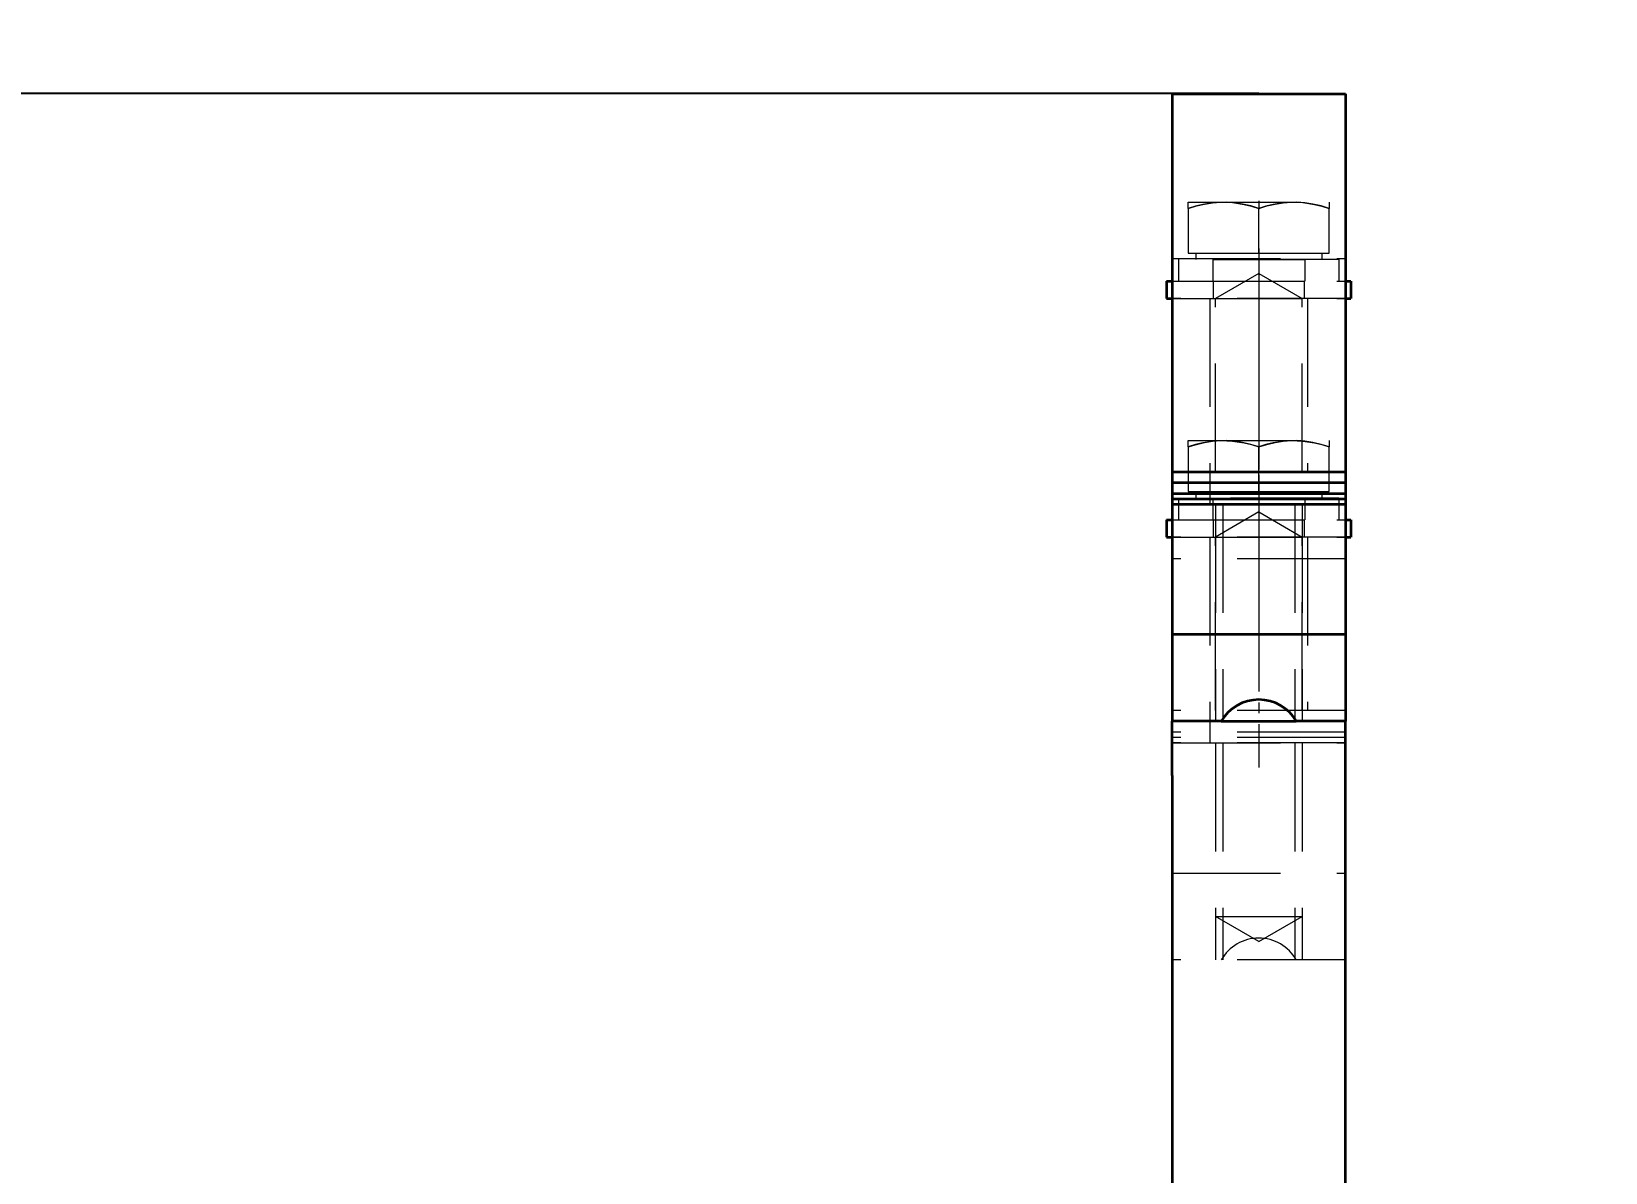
# Model space of a CAD drawing. Header units: millimetres. Extents: x 5606 to 13175, y -3239 to -2051.
# Drawn here: x 6370.7 to 6516, y -2365.4 to -2260.1 of the extents above; entities that cross this region are included whole.
import ezdxf

# ---------------------------------------------------------------- set-up
doc = ezdxf.new("R2010")
doc.units = ezdxf.units.MM
doc.linetypes.add('CENTER-HOKUTO', pattern=[23, 20, -1, 1, -1])
doc.linetypes.add('HIDDEN-HOKUTO', pattern=[3.8, 2.5, -1.3])
doc.layers.add('AM_7', color=2, linetype='CENTER-HOKUTO', lineweight=30)
doc.layers.add('AM_HID', color=1, linetype='HIDDEN-HOKUTO', lineweight=25)
doc.layers.add('word_dim', color=253, linetype='Continuous')
doc.styles.get("Standard").update_dxf_attribs({"font": 'romans.shx', "bigfont": 'bigfont.shx'})
doc.dimstyles.new('RS1-4', dxfattribs={"dimscale": 4, "dimtxt": 3.5, "dimasz": 3, "dimexe": 1, "dimexo": 0, "dimgap": 1, "dimtad": 3, "dimdsep": 46, "dimtxsty": 'Standard', "dimblk1": 'OPEN', "dimblk2": 'OPEN', "dimsah": 1, "dimcen": 0, "dimclrd": 256, "dimclre": 256, "dimclrt": 3, "dimadec": 0, "dimazin": 0, "dimtfac": 1, "dimtmove": 0, "dimatfit": 3, "dimldrblk": 'OPEN', "dimfxl": 0, "dimtolj": 1, "dimtzin": 0, "dimarcsym": 0})

# ---------------------------------------------------------------- blocks, each defined once
blk = doc.blocks.new('_Open')
at = {"color": 0, "lineweight": -2}
for p, q in [((-1, 0.167), (0, 0)), ((-1, -0.167), (0, 0)), ((0, 0), (-1, 0))]:
    blk.add_line(p, q, dxfattribs=at)
blk = doc.blocks.new('*D266')
at = {"layer": 'DEFPOINTS', "color": 0, "linetype": 'Continuous', "ltscale": 2}
for p in [(6610.31, -2218.94), (6610.31, -2336.64), (6330.98, -2565.28)]:
    blk.add_point(p, dxfattribs=at)
at = {"layer": 'word_dim', "linetype": 'Continuous', "lineweight": -2, "ltscale": 2}
for p, q in [((6330.98, -2565.28), (6330.98, -2214.94)), ((6610.31, -2336.64), (6610.31, -2214.94)), ((6342.98, -2218.94), (6598.31, -2218.94))]:
    blk.add_line(p, q, dxfattribs=at)
at = {"layer": 'word_dim', "linetype": 'Continuous', "lineweight": -2, "ltscale": 2, "xscale": 12, "yscale": 12, "zscale": 12, "rotation": 180}
blk.add_blockref('_Open', (6330.98, -2218.94), dxfattribs=at)
at = {"layer": 'word_dim', "linetype": 'Continuous', "lineweight": -2, "ltscale": 2, "xscale": 12, "yscale": 12, "zscale": 12}
blk.add_blockref('_Open', (6610.31, -2218.94), dxfattribs=at)
at = {"layer": 'word_dim', "color": 3, "linetype": 'Continuous', "ltscale": 2, "insert": (6470.65, -2207.94), "char_height": 14, "attachment_point": 5}
blk.add_mtext('\\A1;279.33', dxfattribs=at)
blk = doc.blocks.new('*D267')
at = {"layer": 'DEFPOINTS', "color": 0, "linetype": 'Continuous', "ltscale": 2}
for p in [(6483.98, -2265.88), (6267.29, -2572.78), (6445, -2572.78)]:
    blk.add_point(p, dxfattribs=at)
at = {"layer": 'word_dim', "linetype": 'Continuous', "lineweight": -2, "ltscale": 2}
for p, q in [((6483.98, -2265.88), (6263.29, -2265.88)), ((6267.29, -2277.88), (6267.29, -2560.78)), ((6445, -2572.78), (6263.29, -2572.78))]:
    blk.add_line(p, q, dxfattribs=at)
at = {"layer": 'word_dim', "linetype": 'Continuous', "lineweight": -2, "ltscale": 2, "xscale": 12, "yscale": 12, "zscale": 12}
for p, rotation in [((6267.29, -2265.88), 90), ((6267.29, -2572.78), 270)]:
    blk.add_blockref('_Open', p, dxfattribs=dict(at, rotation=rotation))
at = {"layer": 'word_dim', "color": 3, "linetype": 'Continuous', "ltscale": 2, "insert": (6256.29, -2419.33), "char_height": 14, "attachment_point": 5, "rotation": 90}
blk.add_mtext('\\A1;306.9', dxfattribs=at)

msp = doc.modelspace()

# ---------------------------------------------------------------- linework, layer by layer
at = {"color": 7, "lineweight": 35, "ltscale": 0.4}
for p, q in [((6475.982, -2265.883), (6491.982, -2265.883)), ((6491.982, -2300.784), (6475.982, -2300.784)), ((6491.982, -2300.784), (6475.982, -2300.784)), ((6491.982, -2301.784), (6475.982, -2301.784)), ((6491.982, -2301.784), (6475.982, -2301.784)), ((6491.982, -2302.784), (6475.982, -2302.784)), ((6491.982, -2302.784), (6475.982, -2302.784)), ((6491.982, -2303.284), (6475.982, -2303.284)), ((6491.982, -2303.284), (6475.982, -2303.284)), ((6491.982, -2303.784), (6475.982, -2303.784)), ((6491.982, -2303.784), (6475.982, -2303.784)), ((6491.982, -2315.784), (6475.982, -2315.784))]:
    msp.add_line(p, q, dxfattribs=at)
at = {"color": 7, "lineweight": 35}
for p, q in [((6475.982, -2265.883), (6475.982, -2300.784)), ((6491.982, -2265.883), (6491.982, -2300.784)), ((6475.982, -2328.784), (6475.982, -2385.911)), ((6491.982, -2385.911), (6491.982, -2328.784))]:
    msp.add_line(p, q, dxfattribs=at)
at = {"color": 7, "lineweight": 35, "ltscale": 0.012515}
for p, q in [((6475.482, -2283.184), (6475.983, -2283.184)), ((6491.982, -2283.184), (6492.482, -2283.184)), ((6475.482, -2284.784), (6475.983, -2284.784)), ((6491.982, -2284.784), (6492.482, -2284.784)), ((6475.482, -2305.184), (6475.983, -2305.184)), ((6491.982, -2305.184), (6492.482, -2305.184)), ((6475.482, -2306.784), (6475.983, -2306.784)), ((6491.982, -2306.784), (6492.482, -2306.784))]:
    msp.add_line(p, q, dxfattribs=at)
at = {"color": 7, "lineweight": 35, "ltscale": 0.039999}
for p, q in [((6475.482, -2283.184), (6475.482, -2284.784)), ((6492.482, -2283.184), (6492.482, -2284.784)), ((6475.482, -2305.184), (6475.482, -2306.784)), ((6492.482, -2305.184), (6492.482, -2306.784))]:
    msp.add_line(p, q, dxfattribs=at)
at = {"color": 7, "lineweight": 35, "ltscale": 0.025}
for p, q in [((6475.982, -2300.784), (6475.982, -2301.784)), ((6491.982, -2300.784), (6491.982, -2301.784)), ((6475.982, -2301.784), (6475.982, -2302.784)), ((6491.982, -2301.784), (6491.982, -2302.784))]:
    msp.add_line(p, q, dxfattribs=at)
at = {"color": 7, "lineweight": 35, "ltscale": 0.0125}
for p, q in [((6475.982, -2302.784), (6475.982, -2303.284)), ((6475.982, -2303.284), (6475.982, -2303.784)), ((6491.982, -2302.784), (6491.982, -2303.284)), ((6491.982, -2303.284), (6491.982, -2303.784))]:
    msp.add_line(p, q, dxfattribs=at)
at = {"color": 7, "lineweight": 35, "ltscale": 0.3}
for p, q in [((6475.982, -2303.784), (6475.982, -2315.784)), ((6491.982, -2303.784), (6491.982, -2315.784))]:
    msp.add_line(p, q, dxfattribs=at)
at = {"color": 7, "lineweight": 35, "ltscale": 0.2}
for p, q in [((6475.982, -2315.784), (6475.982, -2323.784)), ((6491.982, -2315.784), (6491.982, -2323.784))]:
    msp.add_line(p, q, dxfattribs=at)
at = {"color": 7, "lineweight": 35, "ltscale": 0.125}
for p, q in [((6475.982, -2328.784), (6475.982, -2323.784)), ((6491.982, -2328.784), (6491.982, -2323.784))]:
    msp.add_line(p, q, dxfattribs=at)
at = {"color": 7, "lineweight": 35, "ltscale": 0.113397}
for p, q in [((6480.518, -2323.784), (6475.982, -2323.784)), ((6491.982, -2323.784), (6487.447, -2323.784))]:
    msp.add_line(p, q, dxfattribs=at)
at = {"color": 7, "lineweight": 35, "ltscale": 0.173209}
msp.add_line((6480.518, -2323.784), (6487.447, -2323.784), dxfattribs=at)
at = {"color": 7, "lineweight": 35}
msp.add_arc((6483.982, -2325.784), 4, 30.00139, 149.99814, dxfattribs=at)
at = {"layer": 'AM_7', "color": 2, "lineweight": 13}
for p, q in [((6483.982, -2275.757), (6483.982, -2276.53)), ((6483.982, -2280.163), (6483.982, -2285.204)), ((6483.982, -2280.543), (6483.982, -2303.715)), ((6483.982, -2297.757), (6483.982, -2298.53)), ((6483.982, -2301.033), (6483.982, -2328.034)), ((6483.982, -2301.643), (6483.982, -2303.324)), ((6483.982, -2302.163), (6483.982, -2307.204))]:
    msp.add_line(p, q, dxfattribs=at)
at = {"layer": 'AM_HID', "color": 1, "lineweight": 13, "ltscale": 4}
for p, q in [((6477.482, -2276.465), (6477.482, -2275.883)), ((6477.482, -2275.883), (6490.482, -2275.883)), ((6490.482, -2275.883), (6490.482, -2276.465)), ((6477.482, -2276.465), (6477.482, -2280.583)), ((6483.982, -2280.583), (6483.982, -2276.465)), ((6483.982, -2280.583), (6483.982, -2276.465)), ((6490.482, -2280.583), (6490.482, -2276.465)), ((6475.982, -2281.083), (6491.982, -2281.083)), ((6491.382, -2281.184), (6476.582, -2281.184)), ((6476.582, -2281.184), (6476.582, -2283.184)), ((6477.482, -2280.583), (6483.982, -2280.583)), ((6478.167, -2280.583), (6478.167, -2281.184)), ((6479.732, -2281.184), (6479.732, -2283.184)), ((6479.732, -2281.184), (6488.232, -2281.184)), ((6483.982, -2280.583), (6490.482, -2280.583)), ((6488.232, -2281.184), (6488.232, -2283.184)), ((6489.797, -2280.583), (6489.797, -2281.184)), ((6491.382, -2281.184), (6491.382, -2283.184)), ((6475.983, -2283.184), (6491.982, -2283.184)), ((6479.732, -2283.184), (6488.232, -2283.184)), ((6479.782, -2283.184), (6479.782, -2284.784)), ((6483.982, -2282.474), (6479.982, -2284.784)), ((6483.982, -2282.474), (6487.982, -2284.784)), ((6488.182, -2283.184), (6488.182, -2284.784)), ((6491.982, -2284.784), (6475.982, -2284.784)), ((6475.983, -2284.784), (6491.982, -2284.784)), ((6479.482, -2284.784), (6479.482, -2300.784)), ((6479.982, -2284.784), (6487.493, -2284.784)), ((6479.982, -2300.784), (6479.982, -2284.784)), ((6479.982, -2300.784), (6479.982, -2284.784)), ((6480.472, -2284.784), (6487.982, -2284.784)), ((6487.982, -2300.784), (6487.982, -2284.784)), ((6487.982, -2300.784), (6487.982, -2284.784)), ((6488.482, -2284.784), (6488.482, -2300.784)), ((6477.482, -2298.465), (6477.482, -2297.883)), ((6477.482, -2297.883), (6490.482, -2297.883)), ((6490.482, -2297.883), (6490.482, -2298.465)), ((6477.482, -2298.465), (6477.482, -2302.583)), ((6483.982, -2302.583), (6483.982, -2298.465)), ((6483.982, -2302.583), (6483.982, -2298.465)), ((6490.482, -2302.583), (6490.482, -2298.465)), ((6479.482, -2300.784), (6479.482, -2301.784)), ((6479.482, -2300.784), (6479.482, -2301.784)), ((6479.482, -2300.784), (6479.482, -2301.784)), ((6479.482, -2301.784), (6479.482, -2302.784)), ((6479.482, -2301.784), (6479.482, -2302.784)), ((6479.482, -2301.784), (6479.482, -2302.784)), ((6491.382, -2303.184), (6476.582, -2303.184)), ((6476.582, -2303.184), (6476.582, -2305.184)), ((6477.482, -2302.583), (6483.982, -2302.583)), ((6478.167, -2302.583), (6478.167, -2303.184)), ((6479.482, -2302.784), (6479.482, -2303.284)), ((6479.482, -2302.784), (6479.482, -2303.284)), ((6479.482, -2302.784), (6479.482, -2303.284)), ((6479.482, -2303.284), (6479.482, -2303.784)), ((6479.482, -2303.284), (6479.482, -2303.784)), ((6479.482, -2303.284), (6479.482, -2303.784)), ((6479.732, -2303.184), (6479.732, -2305.184)), ((6479.732, -2303.184), (6488.232, -2303.184)), ((6483.982, -2302.583), (6490.482, -2302.583)), ((6488.232, -2303.184), (6488.232, -2305.184)), ((6489.797, -2302.583), (6489.797, -2303.184)), ((6491.382, -2303.184), (6491.382, -2305.184)), ((6475.983, -2305.184), (6491.982, -2305.184)), ((6479.732, -2305.184), (6488.232, -2305.184)), ((6479.782, -2305.184), (6479.782, -2306.784)), ((6479.982, -2303.784), (6479.982, -2323.784)), ((6479.982, -2303.784), (6479.982, -2323.784)), ((6483.982, -2304.474), (6479.982, -2306.784)), ((6480.659, -2303.784), (6480.659, -2323.784)), ((6483.982, -2304.474), (6487.982, -2306.784)), ((6487.306, -2303.784), (6487.306, -2323.784)), ((6487.982, -2303.784), (6487.982, -2323.784)), ((6487.982, -2303.784), (6487.982, -2323.784)), ((6488.182, -2305.184), (6488.182, -2306.784)), ((6491.982, -2306.784), (6475.982, -2306.784)), ((6475.983, -2306.784), (6491.982, -2306.784)), ((6479.482, -2306.784), (6479.482, -2322.784)), ((6479.982, -2306.784), (6487.493, -2306.784)), ((6479.982, -2322.784), (6479.982, -2306.784)), ((6479.982, -2322.784), (6479.982, -2306.784)), ((6480.472, -2306.784), (6487.982, -2306.784)), ((6487.982, -2322.784), (6487.982, -2306.784)), ((6487.982, -2322.784), (6487.982, -2306.784)), ((6488.482, -2306.784), (6488.482, -2322.784)), ((6491.982, -2308.784), (6475.982, -2308.784)), ((6491.982, -2322.784), (6475.982, -2322.784)), ((6491.982, -2322.784), (6475.982, -2322.784)), ((6479.482, -2322.784), (6479.482, -2323.784)), ((6479.482, -2322.784), (6479.482, -2323.784)), ((6479.482, -2322.784), (6479.482, -2323.784)), ((6479.482, -2323.784), (6479.482, -2324.784)), ((6479.482, -2323.784), (6479.482, -2324.784)), ((6479.482, -2323.784), (6479.482, -2324.784)), ((6487.447, -2323.784), (6487.527, -2323.784)), ((6491.982, -2324.784), (6475.982, -2324.784)), ((6491.982, -2324.784), (6475.982, -2324.784)), ((6491.982, -2325.284), (6475.982, -2325.284)), ((6491.982, -2325.284), (6475.982, -2325.284)), ((6479.482, -2324.784), (6479.482, -2325.284)), ((6479.482, -2324.784), (6479.482, -2325.284)), ((6479.482, -2324.784), (6479.482, -2325.284)), ((6479.482, -2325.284), (6479.482, -2325.784)), ((6479.482, -2325.284), (6479.482, -2325.784)), ((6479.482, -2325.284), (6479.482, -2325.784)), ((6475.982, -2325.784), (6491.982, -2325.784)), ((6491.982, -2325.784), (6475.982, -2325.784)), ((6479.982, -2325.784), (6479.982, -2345.784)), ((6479.982, -2325.784), (6479.982, -2341.784)), ((6480.659, -2325.784), (6480.659, -2345.784)), ((6487.306, -2325.784), (6487.306, -2345.784)), ((6487.982, -2325.784), (6487.982, -2345.784)), ((6487.982, -2325.784), (6487.982, -2341.784)), ((6475.982, -2337.784), (6491.982, -2337.784)), ((6479.982, -2341.784), (6487.493, -2341.784)), ((6483.982, -2344.093), (6479.982, -2341.784)), ((6480.472, -2341.784), (6487.982, -2341.784)), ((6483.982, -2344.093), (6487.982, -2341.784)), ((6491.982, -2345.784), (6475.982, -2345.784))]:
    msp.add_line(p, q, dxfattribs=at)
for points in [[(6483.982, -2276.465), (6483.237, -2276.239), (6482.482, -2276.062), (6481.737, -2275.944), (6480.986, -2275.889), (6479.901, -2275.926), (6478.825, -2276.094), (6478.15, -2276.261), (6477.482, -2276.465)], [(6477.482, -2276.465), (6478.228, -2276.239), (6478.983, -2276.062), (6479.728, -2275.944), (6480.479, -2275.889), (6481.564, -2275.926), (6482.64, -2276.094), (6483.315, -2276.261), (6483.982, -2276.465)], [(6490.482, -2276.465), (6489.737, -2276.239), (6488.982, -2276.062), (6488.237, -2275.944), (6487.486, -2275.889), (6486.401, -2275.926), (6485.325, -2276.094), (6484.65, -2276.261), (6483.982, -2276.465)], [(6483.982, -2276.465), (6484.728, -2276.239), (6485.483, -2276.062), (6486.228, -2275.944), (6486.979, -2275.889), (6488.064, -2275.926), (6489.14, -2276.094), (6489.815, -2276.261), (6490.482, -2276.465)], [(6483.982, -2298.465), (6483.237, -2298.239), (6482.482, -2298.062), (6481.737, -2297.944), (6480.986, -2297.889), (6479.901, -2297.926), (6478.825, -2298.094), (6478.15, -2298.261), (6477.482, -2298.465)], [(6477.482, -2298.465), (6478.228, -2298.239), (6478.983, -2298.062), (6479.728, -2297.944), (6480.479, -2297.889), (6481.564, -2297.926), (6482.64, -2298.094), (6483.315, -2298.261), (6483.982, -2298.465)], [(6490.482, -2298.465), (6489.737, -2298.239), (6488.982, -2298.062), (6488.237, -2297.944), (6487.486, -2297.889), (6486.401, -2297.926), (6485.325, -2298.094), (6484.65, -2298.261), (6483.982, -2298.465)], [(6483.982, -2298.465), (6484.728, -2298.239), (6485.483, -2298.062), (6486.228, -2297.944), (6486.979, -2297.889), (6488.064, -2297.926), (6489.14, -2298.094), (6489.815, -2298.261), (6490.482, -2298.465)]]:
    msp.add_lwpolyline(points, dxfattribs=at)
msp.add_arc((6483.982, -2347.784), 4, 30.00181, 149.99862, dxfattribs=at)

# ---------------------------------------------------------------- dimensions: what is measured, and where the dimension line sits
at = {"layer": 'word_dim', "linetype": 'Continuous', "ltscale": 2}
dim = msp.add_linear_dim(base=(6610.313, -2218.944), p1=(6330.982, -2565.284), p2=(6610.313, -2336.642), dimstyle='RS1-4', dxfattribs=at)
dim.commit()
dim.dimension.update_dxf_attribs({"geometry": '*D266', "text_midpoint": (6470.648, -2207.944)})
dim = msp.add_linear_dim(base=(6267.289, -2572.784), p1=(6483.982, -2265.883), p2=(6445.001, -2572.784), angle=90, dimstyle='RS1-4', dxfattribs=at)
dim.commit()
dim.dimension.update_dxf_attribs({"geometry": '*D267', "text_midpoint": (6256.289, -2419.333)})

doc.saveas('drawing.dxf')
